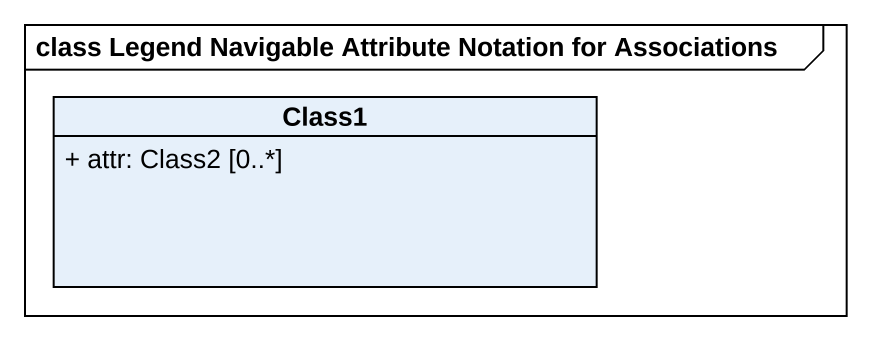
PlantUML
@startuml
mainframe class Legend Navigable Attribute Notation for Associations
hide circle
hide empty members
skinparam classAttributeIconSize 0
class Class1 {
  + attr: Class2 [0..*]
}
@enduml
